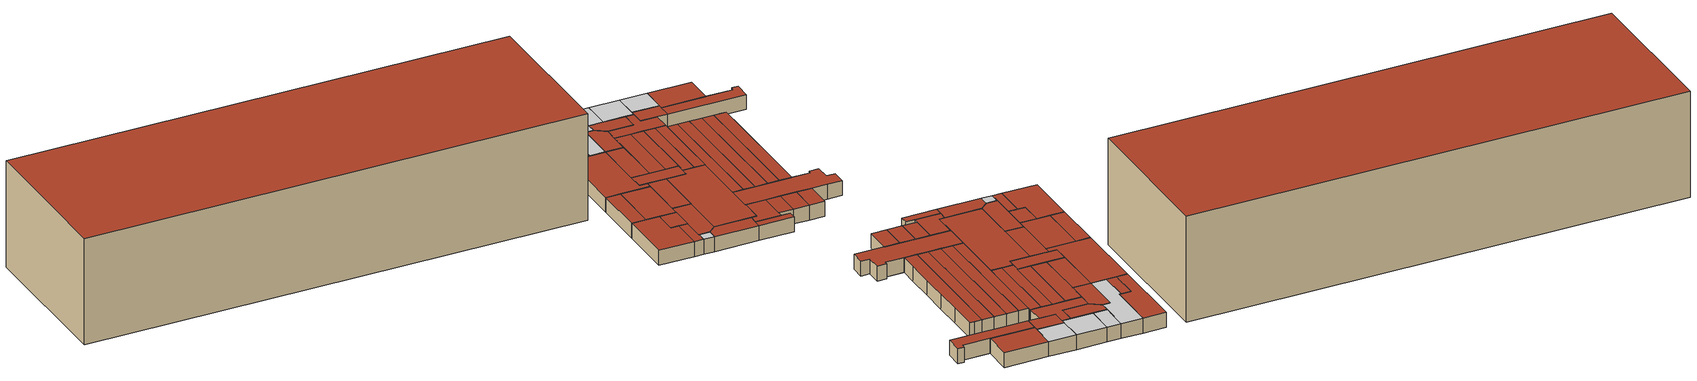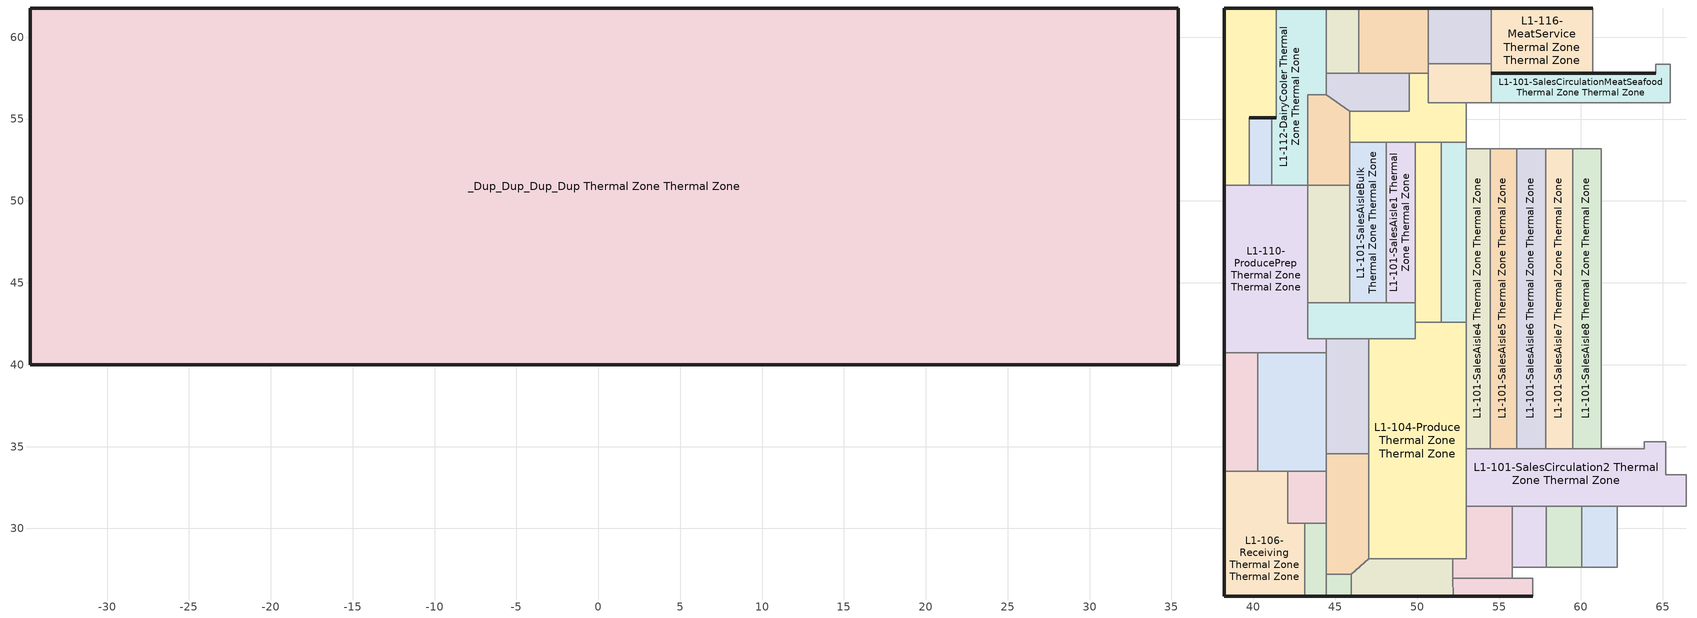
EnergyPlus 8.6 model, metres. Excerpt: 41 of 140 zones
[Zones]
L1-101-EntranceExit Thermal Zone Thermal Zone
 floor ground: 57.06,26.95 57.06,25.88 52.19,25.88 52.19,26.95 z0
 wall outside: 52.19,25.88 57.06,25.88 z0:2.13
 wall to L1-102-CheckoutBagging Thermal Zone Thermal Zone: 57.06,25.88 57.06,26.95 55.81,26.95 z0:2.13
 wall to L1-101-SalesCirculation1 Thermal Zone Thermal Zone: 55.81,26.95 52.18,26.95 z0:2.13
 wall to L1-104-ProduceCoolers1 Thermal Zone Thermal Zone: 52.18,26.95 52.19,25.88 z0:2.13
 roof outside: 57.06,25.88 57.06,26.95 52.19,26.95 52.19,25.88 z2.13
L1-101-SalesAisle1 Thermal Zone Thermal Zone
 floor ground: 49.9,53.58 49.9,43.77 48.13,43.77 48.13,53.58 z0
 wall to L1-101-SalesAisleBulk Thermal Zone Thermal Zone: 48.13,53.58 48.13,43.77 z0:2.13
 wall to L1-104-ProduceCirculation Thermal Zone Thermal Zone: 48.13,43.77 49.9,43.77 z0:2.13
 wall to L1-101-SalesAisle2 Thermal Zone Thermal Zone: 49.9,43.77 49.9,53.58 z0:2.13
 wall to L1-101-SalesCirculation3 Thermal Zone Thermal Zone: 49.9,53.58 48.13,53.58 z0:2.13
 roof outside: 49.9,43.77 49.9,53.58 48.13,53.58 48.13,43.77 z2.13
L1-101-SalesAisle2 Thermal Zone Thermal Zone
 floor ground: 51.47,53.58 51.47,42.58 49.9,42.58 49.9,53.58 z0
 wall to L1-101-SalesCirculation3 Thermal Zone Thermal Zone: 51.47,53.58 49.9,53.58 z0:2.13
 wall to L1-104-ProduceCirculation Thermal Zone Thermal Zone: 49.9,43.77 49.9,42.58 z0:2.13
 wall to L1-104-Produce Thermal Zone Thermal Zone: 49.9,42.58 51.47,42.58 z0:2.13
 wall to L1-101-SalesAisle3 Thermal Zone Thermal Zone: 51.47,42.58 51.47,53.58 z0:2.13
 roof outside: 51.47,42.58 51.47,53.58 49.9,53.58 49.9,42.58 z2.13
L1-101-SalesAisle3 Thermal Zone Thermal Zone
 floor ground: 53,53.58 53,42.58 51.47,42.58 51.47,53.58 z0
 wall to L1-104-Produce Thermal Zone Thermal Zone: 51.47,42.58 53,42.58 z0:2.13
 wall to L1-101-SalesAisle4 Thermal Zone Thermal Zone: 53,42.58 53,53.19 z0:2.13
 wall to L1-101-SalesCirculation4 Thermal Zone Thermal Zone: 53,53.19 53,53.58 z0:2.13
 wall to L1-101-SalesCirculation3 Thermal Zone Thermal Zone: 53,53.58 51.47,53.58 z0:2.13
 roof outside: 53,42.58 53,53.58 51.47,53.58 51.47,42.58 z2.13
L1-101-SalesAisle4 Thermal Zone Thermal Zone
 floor ground: 54.45,53.19 54.45,34.87 53,34.87 53,53.19 z0
 wall to L1-104-Produce Thermal Zone Thermal Zone: 53,42.58 53,34.87 z0:2.13
 wall to L1-101-SalesCirculation2 Thermal Zone Thermal Zone: 53,34.87 54.45,34.87 z0:2.13
 wall to L1-101-SalesAisle5 Thermal Zone Thermal Zone: 54.45,34.87 54.45,53.19 z0:2.13
 wall to L1-101-SalesCirculation4 Thermal Zone Thermal Zone: 54.45,53.19 53,53.19 z0:2.13
 roof outside: 54.45,34.87 54.45,53.19 53,53.19 53,34.87 z2.13
L1-101-SalesAisle5 Thermal Zone Thermal Zone
 floor ground: 56.1,53.19 56.1,34.87 54.45,34.87 54.45,53.19 z0
 wall to L1-101-SalesCirculation2 Thermal Zone Thermal Zone: 54.45,34.87 56.1,34.87 z0:2.13
 wall to L1-101-SalesAisle6 Thermal Zone Thermal Zone: 56.1,34.87 56.1,53.19 z0:2.13
 wall to L1-101-SalesCirculation4 Thermal Zone Thermal Zone: 56.1,53.19 54.45,53.19 z0:2.13
 roof outside: 56.1,34.87 56.1,53.19 54.45,53.19 54.45,34.87 z2.13
L1-101-SalesAisle6 Thermal Zone Thermal Zone
 floor ground: 57.84,53.19 57.84,34.87 56.1,34.87 56.1,53.19 z0
 wall to L1-101-SalesCirculation2 Thermal Zone Thermal Zone: 56.1,34.87 57.84,34.87 z0:2.13
 wall to L1-101-SalesAisle7 Thermal Zone Thermal Zone: 57.84,34.87 57.84,53.19 z0:2.13
 wall to L1-101-SalesCirculation4 Thermal Zone Thermal Zone: 57.84,53.19 56.1,53.19 z0:2.13
 roof outside: 57.84,34.87 57.84,53.19 56.1,53.19 56.1,34.87 z2.13
L1-101-SalesAisle7 Thermal Zone Thermal Zone
 floor ground: 59.49,53.19 59.49,34.87 57.84,34.87 57.84,53.19 z0
 wall to L1-101-SalesCirculation2 Thermal Zone Thermal Zone: 57.84,34.87 59.49,34.87 z0:2.13
 wall to L1-101-SalesAisle8 Thermal Zone Thermal Zone: 59.49,34.87 59.49,53.19 z0:2.13
 wall to L1-101-SalesCirculation4 Thermal Zone Thermal Zone: 59.49,53.19 57.84,53.19 z0:2.13
 roof outside: 59.49,34.87 59.49,53.19 57.84,53.19 57.84,34.87 z2.13
L1-101-SalesAisle8 Thermal Zone Thermal Zone
 floor ground: 61.24,53.19 61.24,34.87 59.49,34.87 59.49,53.19 z0
 wall to L1-101-SalesCirculation4 Thermal Zone Thermal Zone: 60.58,53.19 59.49,53.19 z0:2.13
 wall to L1-101-SalesCirculation2 Thermal Zone Thermal Zone: 59.49,34.87 61.24,34.87 z0:2.13
 wall to L1-101-SalesRefrigerationAisle1 Thermal Zone Thermal Zone: 61.24,34.87 61.24,37.32 z0:2.13
 wall to L1-101-SalesRefrigerationAisle2 Thermal Zone Thermal Zone: 61.24,37.32 61.24,41.19 z0:2.13
 wall to L1-101-SalesRefrigerationAisle3 Thermal Zone Thermal Zone: 61.24,41.19 61.24,45.13 z0:2.13
 wall to L1-101-SalesRefrigerationAisle4 Thermal Zone Thermal Zone: 61.24,45.13 61.24,49 z0:2.13
 wall to L1-101-SalesRefrigerationAisle5 Thermal Zone Thermal Zone: 61.24,49 61.24,53.19 z0:2.13
 wall to L1-101-SalesRefrigerationEndcap1 Thermal Zone Thermal Zone: 61.24,53.19 60.58,53.19 z0:2.13
 roof outside: 61.24,34.87 61.24,53.19 59.49,53.19 59.49,34.87 z2.13
L1-101-SalesAisleBulk Thermal Zone Thermal Zone
 floor ground: 48.13,53.58 48.13,43.77 45.87,43.77 45.87,53.58 z0
 wall to L1-101-SalesCirculation3 Thermal Zone Thermal Zone: 48.13,53.58 45.87,53.58 z0:2.13
 wall to L1-101-SalesRefrigerationReachInDairy2 Thermal Zone Thermal Zone: 45.87,53.58 45.87,50.96 z0:2.13
 wall to L1-101-SalesRefrigerationReachInDairy1 Thermal Zone Thermal Zone: 45.87,50.96 45.87,43.77 z0:2.13
 wall to L1-104-ProduceCirculation Thermal Zone Thermal Zone: 45.87,43.77 48.13,43.77 z0:2.13
 roof outside: 48.13,43.77 48.13,53.58 45.87,53.58 45.87,43.77 z2.13
L1-101-SalesCirculation1 Thermal Zone Thermal Zone
 floor ground: 52.18,28.16 52.19,26.95 52.18,26.95 z0; 55.81,31.36 55.81,26.95 52.19,26.95 52.18,28.16 53,28.16 53,31.36 z0
 wall to L1-103-Floral Thermal Zone Thermal Zone: 55.81,27.65 55.81,31.36 z0:2.13
 wall to L1-101-SalesCirculation2 Thermal Zone Thermal Zone: 55.81,31.36 53,31.36 z0:2.13
 wall to L1-104-Produce Thermal Zone Thermal Zone: 53,31.36 53,28.16 52.18,28.16 z0:2.13
 wall to L1-104-ProduceCoolers1 Thermal Zone Thermal Zone: 52.18,28.16 52.18,26.95 z0:2.13
 wall to L1-102-CheckoutBagging Thermal Zone Thermal Zone: 55.81,26.95 55.81,27.65 z0:2.13
 roof outside: 55.81,26.95 55.81,31.36 53,31.36 53,28.16 52.18,28.16 52.19,26.95 z2.13; 52.19,26.95 52.18,28.16 52.18,26.95 z2.13
L1-101-SalesCirculation2 Thermal Zone Thermal Zone
 floor ground: 65.2,35.3 65.2,33.28 66.45,33.28 66.45,31.36 53,31.36 53,34.87 63.86,34.87 63.86,35.3 z0
 wall to L1-102-Checkout2 Thermal Zone Thermal Zone: 60.05,31.36 62.21,31.36 z0:2.13
 wall to L1-102-Checkout3 Thermal Zone Thermal Zone: 62.21,31.36 64.37,31.36 z0:2.13
 wall to L1-102-Checkout4 Thermal Zone Thermal Zone: 64.37,31.36 66.45,31.36 z0:2.13
 wall to L1-101-SalesCirculation7 Thermal Zone Thermal Zone: 66.45,31.36 66.45,33.28 z0:2.13
 wall to L1-101-SalesRefrigerationEndcap3 Thermal Zone Thermal Zone: 66.45,33.28 65.2,33.28 65.2,35.3 z0:2.13
 wall to L1-101-SalesAisle9 Thermal Zone Thermal Zone: 65.2,35.3 63.86,35.3 z0:2.13
 wall to L1-101-SalesRefrigerationAisle1 Thermal Zone Thermal Zone: 63.86,35.3 63.86,34.87 61.24,34.87 z0:2.13
 wall to L1-104-Produce Thermal Zone Thermal Zone: 53,34.87 53,31.36 z0:2.13
 wall to L1-103-Floral Thermal Zone Thermal Zone: 55.81,31.36 57.88,31.36 z0:2.13
 wall to L1-102-Checkout1 Thermal Zone Thermal Zone: 57.88,31.36 60.05,31.36 z0:2.13
 roof outside: 66.45,31.36 66.45,33.28 65.2,33.28 65.2,35.3 63.86,35.3 63.86,34.87 53,34.87 53,31.36 z2.13
L1-101-SalesCirculation3 Thermal Zone Thermal Zone
 floor ground: 50.69,57.81 50.69,55.99 53,55.99 53,53.58 45.87,53.58 45.87,55.47 49.53,55.47 49.53,57.81 z0
 wall to L1-101-SalesRefrigerationReachInDairy2 Thermal Zone Thermal Zone: 45.87,55.47 45.87,53.58 z0:2.13
 wall to L1-101-SalesCirculation4 Thermal Zone Thermal Zone: 53,53.58 53,55.99 z0:2.13
 wall to L1-101-SalesRefrigerationReachInMeatSubstitutes Thermal Zone Thermal Zone: 53,55.99 50.69,55.99 50.69,57.81 z0:2.13
 wall to L1-114-Backstock Thermal Zone Thermal Zone: 50.69,57.81 49.53,57.81 z0:2.13
 wall to L1-101-SalesRefrigerationReachInDairy3 Thermal Zone Thermal Zone: 49.53,57.81 49.53,55.47 45.87,55.47 z0:2.13
 roof outside: 53,53.58 53,55.99 50.69,55.99 50.69,57.81 49.53,57.81 49.53,55.47 45.87,55.47 45.87,53.58 z2.13
L1-101-SalesCirculationMeatSeafood Thermal Zone Thermal Zone
 floor ground: 65.46,58.34 65.46,55.99 54.53,55.99 54.53,57.81 64.56,57.81 64.56,58.34 z0
 wall outside: 64.56,57.81 60.74,57.81 54.53,57.81 z0:2.13
 wall to L1-101-SalesRefrigerationReachInBeer Thermal Zone Thermal Zone: 65.46,55.99 65.46,58.34 z0:2.13
 wall to L1-117-SeafoodSurface Thermal Zone Thermal Zone: 65.46,58.34 64.56,58.34 64.56,57.81 z0:2.13
 wall to L1-101-SalesRefrigerationReachInMeatSubstitutes Thermal Zone Thermal Zone: 54.53,57.81 54.53,55.99 z0:2.13
 wall to L1-101-SalesCirculation4 Thermal Zone Thermal Zone: 54.53,55.99 65.46,55.99 z0:2.13
 roof outside: 65.46,55.99 65.46,58.34 64.56,58.34 64.56,57.81 54.53,57.81 54.53,55.99 z2.13
L1-101-SalesRefrigerationReachInDairy1 Thermal Zone Thermal Zone
 floor ground: 45.87,50.96 45.87,43.77 43.31,43.77 43.31,50.96 z0
 wall to L1-110-ProducePrep Thermal Zone Thermal Zone: 43.31,50.96 43.31,43.77 z0:2.13
 wall to L1-104-ProduceCirculation Thermal Zone Thermal Zone: 43.31,43.77 45.87,43.77 z0:2.13
 wall to L1-101-SalesRefrigerationReachInDairy2 Thermal Zone Thermal Zone: 45.87,50.96 43.31,50.96 z0:2.13
 roof outside: 45.87,43.77 45.87,50.96 43.31,50.96 43.31,43.77 z2.13
L1-101-SalesRefrigerationReachInDairy2 Thermal Zone Thermal Zone
 floor ground: 44.44,56.48 45.87,55.47 45.87,50.96 43.31,50.96 43.31,56.48 z0
 wall to L1-101-SalesRefrigerationReachInDairy3 Thermal Zone Thermal Zone: 45.87,55.47 44.44,56.48 z0:2.13
 wall to L1-112-DairyCooler Thermal Zone Thermal Zone: 44.44,56.48 43.31,56.48 43.31,50.96 z0:2.13
 roof outside: 45.87,50.96 45.87,55.47 44.44,56.48 43.31,56.48 43.31,50.96 z2.13
L1-101-SalesRefrigerationReachInDairy3 Thermal Zone Thermal Zone
 floor ground: 49.53,57.81 49.53,55.47 45.87,55.47 44.44,56.48 44.44,57.81 z0
 wall to L1-114-Backstock Thermal Zone Thermal Zone: 49.53,57.81 46.42,57.81 z0:2.13
 wall to L1-113-BeerCage Thermal Zone Thermal Zone: 46.42,57.81 44.44,57.81 z0:2.13
 wall to L1-112-DairyCooler Thermal Zone Thermal Zone: 44.44,57.81 44.44,56.48 z0:2.13
 roof outside: 49.53,55.47 49.53,57.81 44.44,57.81 44.44,56.48 45.87,55.47 z2.13
L1-101-SalesRefrigerationReachInMeatSubstitutes Thermal Zone Thermal Zone
 floor ground: 54.53,58.37 54.53,55.99 50.69,55.99 50.69,58.37 z0
 wall to L1-101-SalesCirculation4 Thermal Zone Thermal Zone: 53,55.99 54.53,55.99 z0:2.13
 wall to L1-116-MeatService Thermal Zone Thermal Zone: 54.53,57.81 54.53,58.37 z0:2.13
 wall to L1-115-MeatSeafoodCooler Thermal Zone Thermal Zone: 54.53,58.37 50.69,58.37 z0:2.13
 wall to L1-114-Backstock Thermal Zone Thermal Zone: 50.69,58.37 50.69,57.81 z0:2.13
 roof outside: 54.53,55.99 54.53,58.37 50.69,58.37 50.69,55.99 z2.13
L1-102-Checkout1 Thermal Zone Thermal Zone
 floor ground: 60.05,31.36 60.05,27.65 57.88,27.65 57.88,31.36 z0
 wall to L1-103-Floral Thermal Zone Thermal Zone: 57.88,31.36 57.88,27.65 z0:2.13
 wall to L1-102-CheckoutBagging Thermal Zone Thermal Zone: 57.88,27.65 60.05,27.65 z0:2.13
 wall to L1-102-Checkout2 Thermal Zone Thermal Zone: 60.05,27.65 60.05,31.36 z0:2.13
 roof outside: 60.05,27.65 60.05,31.36 57.88,31.36 57.88,27.65 z2.13
L1-102-Checkout2 Thermal Zone Thermal Zone
 floor ground: 62.21,31.36 62.21,27.65 60.05,27.65 60.05,31.36 z0
 wall to L1-102-CheckoutBagging Thermal Zone Thermal Zone: 60.05,27.65 62.21,27.65 z0:2.13
 wall to L1-102-Checkout3 Thermal Zone Thermal Zone: 62.21,27.65 62.21,31.36 z0:2.13
 roof outside: 62.21,27.65 62.21,31.36 60.05,31.36 60.05,27.65 z2.13
L1-102-ReceivingOffice Thermal Zone Thermal Zone
 floor ground: 44.44,33.5 44.44,30.31 42.09,30.31 42.09,33.5 z0
 wall to L1-106-ReceivingTransformers2 Thermal Zone Thermal Zone: 43.15,30.31 44.44,30.31 z0:2.13
 wall to L1-104-ProduceCoolers2 Thermal Zone Thermal Zone: 44.44,30.31 44.44,33.5 z0:2.13
 wall to L1-108-ProduceCooler Thermal Zone Thermal Zone: 44.44,33.5 42.09,33.5 z0:2.13
 wall to L1-106-Receiving Thermal Zone Thermal Zone: 42.09,33.5 42.09,30.31 43.15,30.31 z0:2.13
 roof outside: 44.44,30.31 44.44,33.5 42.09,33.5 42.09,30.31 z2.13
L1-103-Floral Thermal Zone Thermal Zone
 floor ground: 57.88,31.36 57.88,27.65 55.81,27.65 55.81,31.36 z0
 wall to L1-102-CheckoutBagging Thermal Zone Thermal Zone: 55.81,27.65 57.88,27.65 z0:2.13
 roof outside: 57.88,27.65 57.88,31.36 55.81,31.36 55.81,27.65 z2.13
L1-104-Produce Thermal Zone Thermal Zone
 floor ground: 53,42.58 53,28.16 47.06,28.16 47.06,41.57 49.9,41.57 49.9,42.58 z0
 wall to L1-104-ProduceCoolers3 Thermal Zone Thermal Zone: 47.06,41.57 47.06,34.57 z0:2.13
 wall to L1-104-ProduceCirculation Thermal Zone Thermal Zone: 49.9,42.58 49.9,41.57 47.06,41.57 z0:2.13
 wall to L1-104-ProduceCoolers2 Thermal Zone Thermal Zone: 47.06,34.57 47.06,28.16 z0:2.13
 wall to L1-104-ProduceCoolers1 Thermal Zone Thermal Zone: 47.06,28.16 52.18,28.16 z0:2.13
 roof outside: 53,28.16 53,42.58 49.9,42.58 49.9,41.57 47.06,41.57 47.06,28.16 z2.13
L1-104-ProduceCirculation Thermal Zone Thermal Zone
 floor ground: 49.9,43.77 49.9,41.57 43.31,41.57 43.31,43.77 z0
 wall to L1-110-ProducePrep Thermal Zone Thermal Zone: 43.31,43.77 43.31,41.57 44.44,41.57 z0:2.13
 wall to L1-104-ProduceCoolers3 Thermal Zone Thermal Zone: 44.44,41.57 47.06,41.57 z0:2.13
 roof outside: 49.9,41.57 49.9,43.77 43.31,43.77 43.31,41.57 z2.13
L1-104-ProduceCoolers1 Thermal Zone Thermal Zone
 floor ground: 52.18,28.16 52.19,26.95 52.18,26.95 z0; 52.18,28.16 52.18,26.95 52.19,25.88 45.97,25.88 45.97,27.22 47.06,28.16 z0; 52.19,26.95 52.19,25.88 52.18,26.95 z0
 wall outside: 45.97,25.88 52.19,25.88 z0:2.13
 wall to L1-104-ProduceCoolers2 Thermal Zone Thermal Zone: 47.06,28.16 45.97,27.22 z0:2.13
 wall to L1-Shaft Thermal Zone Thermal Zone: 45.97,27.22 45.97,25.88 z0:2.13
 roof outside: 52.19,26.95 52.18,28.16 52.18,26.95 z2.13; 52.19,25.88 52.18,26.95 52.18,28.16 47.06,28.16 45.97,27.22 45.97,25.88 z2.13; 52.19,25.88 52.19,26.95 52.18,26.95 z2.13
L1-104-ProduceCoolers2 Thermal Zone Thermal Zone
 floor ground: 47.06,34.57 47.06,28.16 45.97,27.22 44.44,27.22 44.44,34.57 z0
 wall to L1-108-ProduceCooler Thermal Zone Thermal Zone: 44.44,34.57 44.44,33.5 z0:2.13
 wall to L1-106-ReceivingTransformers2 Thermal Zone Thermal Zone: 44.44,30.31 44.44,27.22 z0:2.13
 wall to L1-Shaft Thermal Zone Thermal Zone: 44.44,27.22 45.97,27.22 z0:2.13
 wall to L1-104-ProduceCoolers3 Thermal Zone Thermal Zone: 47.06,34.57 44.44,34.57 z0:2.13
 roof outside: 45.97,27.22 47.06,28.16 47.06,34.57 44.44,34.57 44.44,27.22 z2.13
L1-104-ProduceCoolers3 Thermal Zone Thermal Zone
 floor ground: 47.06,41.57 47.06,34.57 44.44,34.57 44.44,41.57 z0
 wall to L1-110-ProducePrep Thermal Zone Thermal Zone: 44.44,41.57 44.44,40.72 z0:2.13
 wall to L1-108-ProduceCooler Thermal Zone Thermal Zone: 44.44,40.72 44.44,34.57 z0:2.13
 roof outside: 47.06,34.57 47.06,41.57 44.44,41.57 44.44,34.57 z2.13
L1-106-Receiving Thermal Zone Thermal Zone
 floor ground: 42.09,33.5 42.09,30.31 43.15,30.31 43.15,25.88 38.22,25.88 38.22,33.5 z0
 wall outside: 38.22,33.5 38.22,25.88 43.15,25.88 z0:2.13
 wall to L1-108-ProduceCooler Thermal Zone Thermal Zone: 42.09,33.5 40.26,33.5 z0:2.13
 wall to L1-109-Corridor Thermal Zone Thermal Zone: 40.26,33.5 38.22,33.5 z0:2.13
 wall to L1-106-ReceivingTransformers2 Thermal Zone Thermal Zone: 43.15,25.88 43.15,30.31 z0:2.13
 roof outside: 43.15,25.88 43.15,30.31 42.09,30.31 42.09,33.5 38.22,33.5 38.22,25.88 z2.13
L1-106-ReceivingTransformers2 Thermal Zone Thermal Zone
 floor ground: 44.44,30.31 44.44,25.88 43.15,25.88 43.15,30.31 z0
 wall outside: 43.15,25.88 44.44,25.88 z0:2.13
 wall to L1-Shaft Thermal Zone Thermal Zone: 44.44,25.88 44.44,27.22 z0:2.13
 roof outside: 44.44,25.88 44.44,30.31 43.15,30.31 43.15,25.88 z2.13
L1-108-ProduceCooler Thermal Zone Thermal Zone
 floor ground: 44.44,40.72 44.44,33.5 40.26,33.5 40.26,40.72 z0
 wall to L1-110-ProducePrep Thermal Zone Thermal Zone: 44.44,40.72 40.26,40.72 z0:2.13
 wall to L1-109-Corridor Thermal Zone Thermal Zone: 40.26,40.72 40.26,33.5 z0:2.13
 roof outside: 44.44,33.5 44.44,40.72 40.26,40.72 40.26,33.5 z2.13
L1-109-Corridor Thermal Zone Thermal Zone
 floor ground: 40.26,40.72 40.26,33.5 38.22,33.5 38.22,40.72 z0
 wall outside: 38.22,40.72 38.22,33.5 z0:2.13
 wall to L1-110-ProducePrep Thermal Zone Thermal Zone: 40.26,40.72 38.22,40.72 z0:2.13
 roof outside: 40.26,33.5 40.26,40.72 38.22,40.72 38.22,33.5 z2.13
L1-110-ProducePrep Thermal Zone Thermal Zone
 floor ground: 43.31,50.96 43.31,41.57 44.44,41.57 44.44,40.72 38.22,40.72 38.22,50.96 z0
 wall outside: 38.22,50.96 38.22,40.72 z0:2.13
 wall to L1-111-GroceryFreezer Thermal Zone Thermal Zone: 39.75,50.96 38.22,50.96 z0:2.13
 wall to L1-Stairs Thermal Zone Thermal Zone: 41.12,50.96 39.75,50.96 z0:2.13
 wall to L1-112-DairyCooler Thermal Zone Thermal Zone: 43.31,50.96 41.12,50.96 z0:2.13
 roof outside: 44.44,40.72 44.44,41.57 43.31,41.57 43.31,50.96 38.22,50.96 38.22,40.72 z2.13
L1-111-GroceryFreezer Thermal Zone Thermal Zone
 floor ground: 41.4,61.78 41.4,55.08 39.75,55.08 39.75,50.96 38.22,50.96 38.22,61.78 z0
 wall outside: 41.4,61.78 38.22,61.78 38.22,50.96 / 39.75,55.08 41.12,55.08 41.4,55.08 z0:2.13
 wall to L1-Stairs Thermal Zone Thermal Zone: 39.75,50.96 39.75,55.08 z0:2.13
 wall to L1-112-DairyCooler Thermal Zone Thermal Zone: 41.4,55.08 41.4,61.78 z0:2.13
 roof outside: 39.75,50.96 39.75,55.08 41.4,55.08 41.4,61.78 38.22,61.78 38.22,50.96 z2.13
L1-112-DairyCooler Thermal Zone Thermal Zone
 floor ground: 44.44,61.78 44.44,56.48 43.31,56.48 43.31,50.96 41.12,50.96 41.12,55.08 41.4,55.08 41.4,61.78 z0
 wall outside: 41.4,55.08 41.12,55.08 / 44.44,61.78 41.4,61.78 z0:2.13
 wall to L1-Stairs Thermal Zone Thermal Zone: 41.12,55.08 41.12,50.96 z0:2.13
 wall to L1-113-BeerCage Thermal Zone Thermal Zone: 44.44,57.81 44.44,61.78 z0:2.13
 ceiling to L1S1-DairyCooler Thermal Zone Thermal Zone: 43.31,50.96 43.31,56.48 44.44,56.48 44.44,61.78 41.4,61.78 41.4,55.08 41.12,55.08 41.12,50.96 z2.13
L1-113-BeerCage Thermal Zone Thermal Zone
 floor ground: 46.42,61.78 46.42,57.81 44.44,57.81 44.44,61.78 z0
 wall outside: 46.42,61.78 44.44,61.78 z0:2.13
 wall to L1-114-Backstock Thermal Zone Thermal Zone: 46.42,57.81 46.42,61.78 z0:2.13
 ceiling to L1S1-BeerCage Thermal Zone Thermal Zone: 46.42,57.81 46.42,61.78 44.44,61.78 44.44,57.81 z2.13
L1-114-Backstock Thermal Zone Thermal Zone
 floor ground: 50.69,61.78 50.69,57.81 46.42,57.81 46.42,61.78 z0
 wall outside: 50.69,61.78 46.42,61.78 z0:2.13
 wall to L1-115-MeatSeafoodCooler Thermal Zone Thermal Zone: 50.69,58.37 50.69,61.78 z0:2.13
 ceiling to L1S1-Backstock Thermal Zone Thermal Zone: 50.69,57.81 50.69,61.78 46.42,61.78 46.42,57.81 z2.13
L1-115-MeatSeafoodCooler Thermal Zone Thermal Zone
 floor ground: 54.53,61.78 54.53,58.37 50.69,58.37 50.69,61.78 z0
 wall outside: 54.53,61.78 50.69,61.78 z0:2.13
 wall to L1-116-MeatService Thermal Zone Thermal Zone: 54.53,58.37 54.53,61.78 z0:2.13
 ceiling to L1S1-MeatSeafoodCooler Thermal Zone Thermal Zone: 54.53,58.37 54.53,61.78 50.69,61.78 50.69,58.37 z2.13
L1-116-MeatService Thermal Zone Thermal Zone
 floor ground: 60.74,61.78 60.74,57.81 54.53,57.81 54.53,61.78 z0
 wall outside: 60.74,61.78 54.53,61.78 / 54.53,57.81 60.74,57.81 z0:2.13
 wall to L1-117-SeafoodSurface Thermal Zone Thermal Zone: 60.74,57.81 60.74,61.78 z0:2.13
 roof outside: 60.74,57.81 60.74,61.78 54.53,61.78 54.53,57.81 z2.13
L1-Shaft Thermal Zone Thermal Zone
 floor ground: 45.97,27.22 45.97,25.88 44.44,25.88 44.44,27.22 z0
 wall outside: 44.44,25.88 45.97,25.88 z0:2.13
 ceiling to L1S1-Shaft Thermal Zone Thermal Zone: 45.97,25.88 45.97,27.22 44.44,27.22 44.44,25.88 z2.13
L1-Stairs Thermal Zone Thermal Zone
 floor ground: 41.12,55.08 41.12,50.96 39.75,50.96 39.75,55.08 z0
 wall outside: 41.12,55.08 39.75,55.08 z0:2.13
 roof outside: 41.12,50.96 41.12,55.08 39.75,55.08 39.75,50.96 z2.13
_Dup_Dup_Dup_Dup Thermal Zone Thermal Zone
 floor ground: 35.4,61.78 35.4,40 -34.7,40 -34.7,61.78 z0
 wall outside: 35.4,40 35.4,61.78 -34.7,61.78 -34.7,40 35.4,40 z0:15.24
 roof outside: 35.4,40 35.4,61.78 -34.7,61.78 -34.7,40 z15.24
[Zone]
L1-101-EntranceExit Thermal Zone Thermal Zone; L1-101-SalesAisle1 Thermal Zone Thermal Zone; L1-101-SalesAisle2 Thermal Zone Thermal Zone; L1-101-SalesAisle3 Thermal Zone Thermal Zone; L1-101-SalesAisle4 Thermal Zone Thermal Zone; L1-101-SalesAisle5 Thermal Zone Thermal Zone; L1-101-SalesAisle6 Thermal Zone Thermal Zone; L1-101-SalesAisle7 Thermal Zone Thermal Zone; L1-101-SalesAisle8 Thermal Zone Thermal Zone; L1-101-SalesAisleBulk Thermal Zone Thermal Zone; L1-101-SalesCirculation1 Thermal Zone Thermal Zone; L1-101-SalesCirculation2 Thermal Zone Thermal Zone; L1-101-SalesCirculation3 Thermal Zone Thermal Zone; L1-101-SalesCirculationMeatSeafood Thermal Zone Thermal Zone; L1-101-SalesRefrigerationReachInDairy1 Thermal Zone Thermal Zone; L1-101-SalesRefrigerationReachInDairy2 Thermal Zone Thermal Zone; L1-101-SalesRefrigerationReachInDairy3 Thermal Zone Thermal Zone; L1-101-SalesRefrigerationReachInMeatSubstitutes Thermal Zone Thermal Zone; L1-102-Checkout1 Thermal Zone Thermal Zone; L1-102-Checkout2 Thermal Zone Thermal Zone; L1-102-ReceivingOffice Thermal Zone Thermal Zone; L1-103-Floral Thermal Zone Thermal Zone; L1-104-Produce Thermal Zone Thermal Zone; L1-104-ProduceCirculation Thermal Zone Thermal Zone; L1-104-ProduceCoolers1 Thermal Zone Thermal Zone; L1-104-ProduceCoolers2 Thermal Zone Thermal Zone; L1-104-ProduceCoolers3 Thermal Zone Thermal Zone; L1-106-Receiving Thermal Zone Thermal Zone; L1-106-ReceivingTransformers2 Thermal Zone Thermal Zone; L1-108-ProduceCooler Thermal Zone Thermal Zone; L1-109-Corridor Thermal Zone Thermal Zone; L1-110-ProducePrep Thermal Zone Thermal Zone; L1-111-GroceryFreezer Thermal Zone Thermal Zone; L1-112-DairyCooler Thermal Zone Thermal Zone; L1-113-BeerCage Thermal Zone Thermal Zone; L1-114-Backstock Thermal Zone Thermal Zone; L1-115-MeatSeafoodCooler Thermal Zone Thermal Zone; L1-116-MeatService Thermal Zone Thermal Zone; L1-Shaft Thermal Zone Thermal Zone; L1-Stairs Thermal Zone Thermal Zone; _Dup_Dup_Dup_Dup Thermal Zone Thermal Zone
